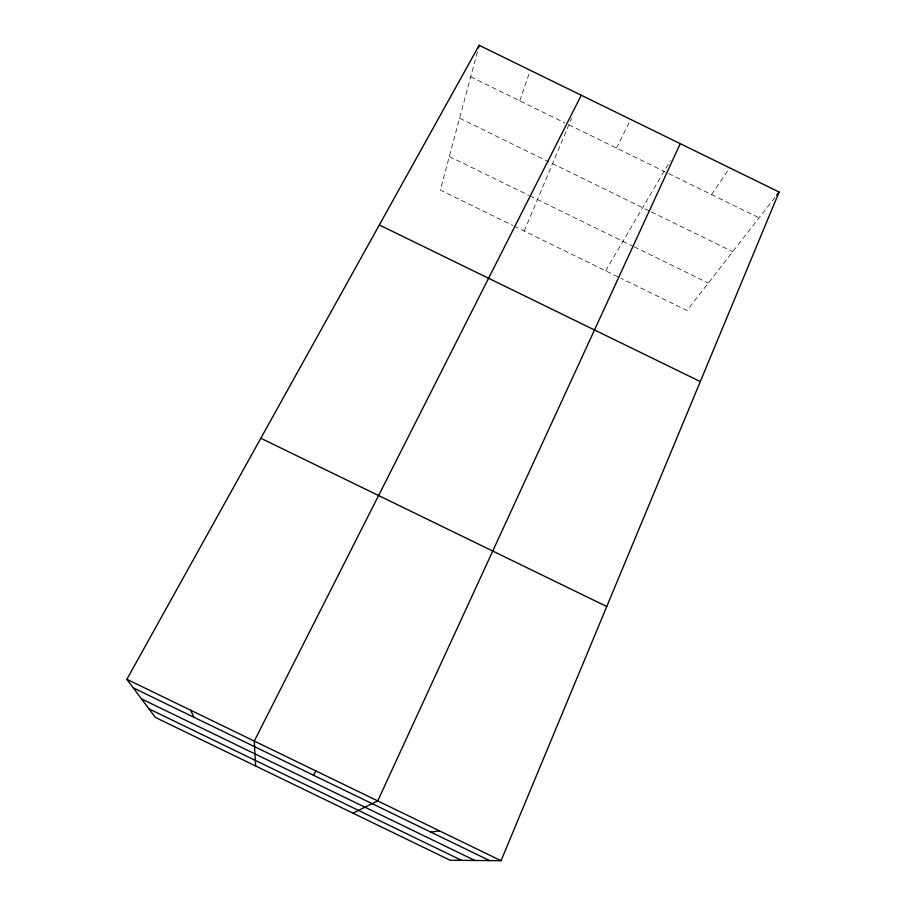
<?xml version="1.0" encoding="UTF-8"?>
<svg xmlns="http://www.w3.org/2000/svg" width="906" height="906" viewBox="0 0 906 906"><rect width="100%" height="100%" fill="white"/><g stroke="black" fill="none" stroke-linecap="round" stroke-linejoin="round"><path stroke-width="0.68" stroke-dasharray="4.53 3.4" d="M477.405 51.868L440.293 190.067L512.796 225.481M519.795 100.815L530.225 70.283M524.234 231.064L571.55 118.38M616.442 148.086L630.769 119.467M605.638 270.815L670.361 160.509M711.55 194.597L729.704 167.859M774.947 197.417L686.975 310.531L620.893 278.267M470.701 76.817L565.072 122.967M568.855 124.813L759.069 217.825M459.591 118.21L650.191 211.358M651.437 211.97L732.728 251.698M449.308 156.511L528.651 195.266M529.908 195.877L632.988 246.239M634.245 246.851L708.345 283.057M514.064 226.092L619.625 277.644"/><path stroke-width="1.36" d="M478.459 47.927L479.172 45.3L779.126 192.038L501.052 860.7L450.089 860.236L155.322 717.382L126.874 679.307L479.172 45.3M680.247 143.669L377.745 800.915L352.921 813.146M581.267 95.243L254.269 741.063L255.651 766M313.385 775.185L316.024 771.006M776.623 195.266L779.126 192.038M430.894 832.138L439.421 830.825M126.874 679.307L501.052 860.7M133.273 687.869L489.591 860.598M141.506 698.888L474.846 860.462M148.935 708.832L461.528 860.338M260.826 438.244L606.76 606.522M379.331 224.96L700.304 381.585M190.588 710.191L193.941 717.28"/></g></svg>
